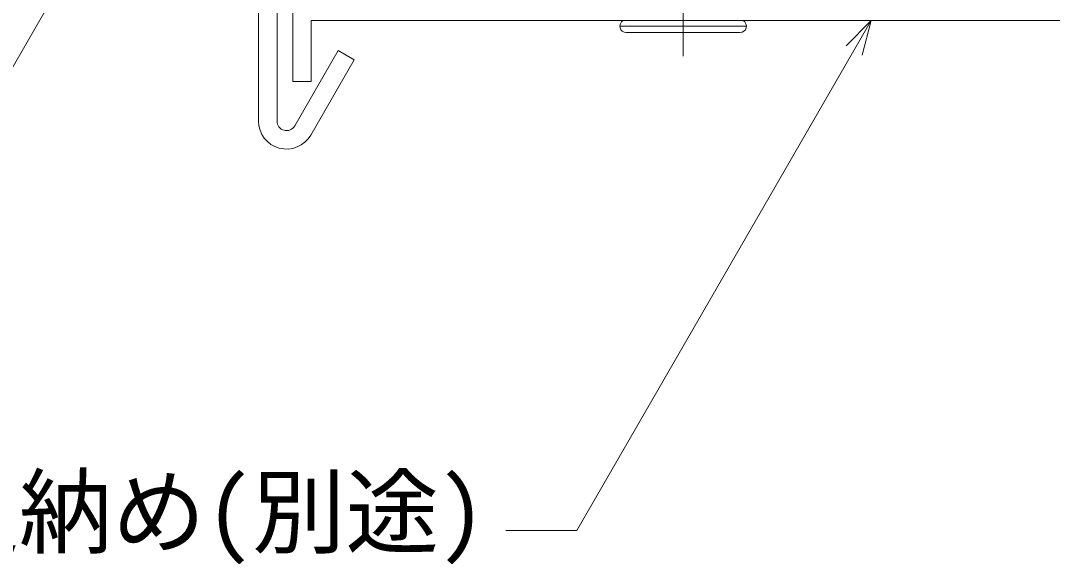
# Model space of a CAD drawing. Units: millimetres, scale not verified. Extents: x -840 to 840, y -594 to 594.
# Drawn here: x -277.7 to -103.8, y -161.3 to -69.8 of the extents above; entities that cross this region are included whole.
import ezdxf
from ezdxf.enums import TextEntityAlignment as Align

# ---------------------------------------------------------------- set-up
doc = ezdxf.new("R2010")
doc.units = ezdxf.units.MM
doc.header["$LTSCALE"] = 2
doc.linetypes.add('CHAIN1', pattern=[8, 5, -1, 1, -1])
for name, color, linetype, lineweight in [('0-2_GL鋼板', 7, 'Continuous', 9), ('0-4_部材(ﾋﾞｽ類)', 7, 'Continuous', 9), ('0-5_中心線', 2, 'CHAIN1', 9), ('0-B_文字', 5, 'Continuous', 9), ('0-F_寸法線', 7, 'Continuous', 9)]:
    doc.layers.add(name, color=color, linetype=linetype, lineweight=lineweight)
doc.styles.add('ＭＳ ゴシック', font='')
doc.styles.get('ＭＳ ゴシック').set_extended_font_data('MS Gothic')

msp = doc.modelspace()

# ---------------------------------------------------------------- linework, layer by layer
at = {"layer": '0-2_GL鋼板'}
for p, q in [((-231.809, -80), (-231.809, -66.667)), ((-228.698, -69.778), (-228.698, -80)), ((-228.698, -80), (-231.809, -80))]:
    msp.add_line(p, q, dxfattribs=at)
for points in [[(-264.254, 96), (-234.476, 96), (-234.476, -86.703)], [(-237.587, -86.703), (-237.587, 92.889), (-261.143, 92.889)], [(-228.698, -69.778), (-100.254, -69.778), (-100.254, -40.19), (-103.365, -40.19), (-103.365, -66.667)], [(-228.796, -89.058), (-221.464, -76.36), (-224.159, -74.804), (-231.49, -87.503)]]:
    msp.add_lwpolyline(points, dxfattribs=at)
for radius in [4.711, 1.6]:
    msp.add_arc((-232.876, -86.703), radius, 180, 330, dxfattribs=at)
at = {"layer": '0-4_部材(ﾋﾞｽ類)'}
for p, q in [((-155.365, -70.712), (-176.698, -70.712)), ((-156.431, -71.779), (-175.631, -71.779))]:
    msp.add_line(p, q, dxfattribs=at)
for centre, start, end in [((-175.631, -70.712), 118.85882, 270), ((-156.431, -70.712), 270, 61.14118)]:
    msp.add_arc(centre, 1.067, start, end, dxfattribs=at)
at = {"layer": '0-5_中心線'}
msp.add_line((-166.031, -75.779), (-166.031, 2.088), dxfattribs=at)
at = {"layer": '0-F_寸法線'}
for p, q in [((-237.587, -5.821), (-287.176, -91.712)), ((-134.334, -69.778), (-183.923, -155.669)), ((-183.923, -155.669), (-195.923, -155.669))]:
    msp.add_line(p, q, dxfattribs=at)
msp.add_lwpolyline([(-138.577, -74.02), (-134.334, -69.778), (-135.887, -75.573)], dxfattribs=at)

# ---------------------------------------------------------------- texts
at = {"layer": '0-B_文字', "color": 7, "style": 'ＭＳ ゴシック'}
msp.add_text('GL鋼板淀納め(別途)', height=11.54, dxfattribs=at).set_placement((-340.916, -161.728), align=Align.BOTTOM_LEFT)

doc.saveas('drawing.dxf')
